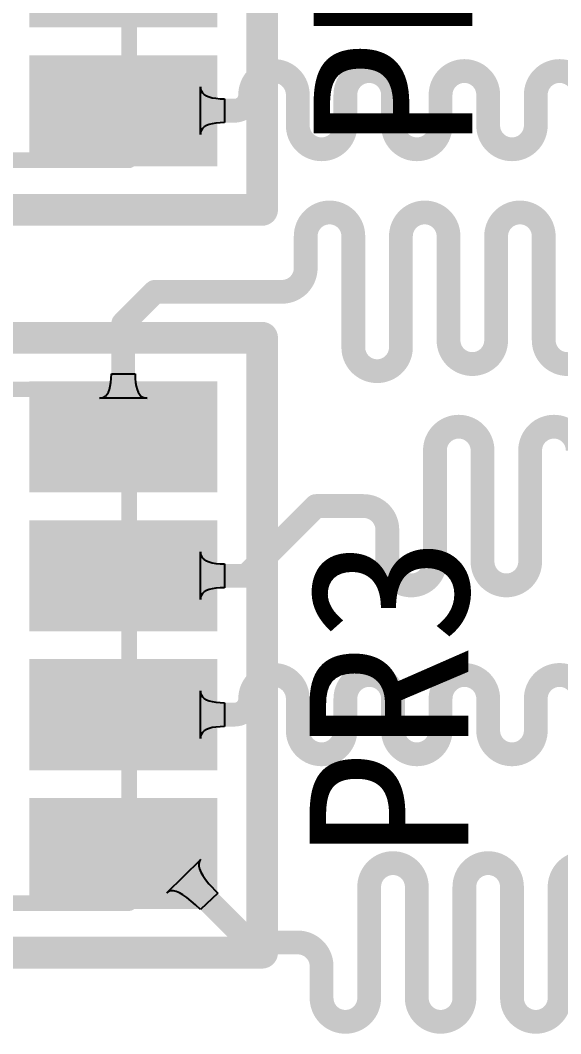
# Model space of a CAD drawing. Header units: millimetres. Extents: x 80 to 220, y 44 to 120.
# Drawn here: x 98.89 to 102.35, y 87.84 to 94.33 of the extents above; entities that cross this region are included whole.
import ezdxf

# ---------------------------------------------------------------- set-up
doc = ezdxf.new("R2010")
doc.units = ezdxf.units.MM
for name, color, linetype in [('Mechanical13', 56, 'Continuous'), ('TopLayer', 1, 'Continuous'), ('TopOverlay', 2, 'Continuous'), ('TopPaste', 8, 'Continuous'), ('TopSolder', 216, 'Continuous')]:
    doc.layers.add(name, color=color, linetype=linetype)

# ---------------------------------------------------------------- blocks, each defined once
blk = doc.blocks.new('PR4_0603_77')
at = {"layer": 'Mechanical13', "const_width": 0.1}
for points in [[(-1.6383, -0.8499), (-1.6383, 0.8501)], [(1.651, 0.8501), (-1.6383, 0.8501)], [(1.651, -0.8499), (1.651, 0.8501)], [(1.651, -0.8499), (-1.6383, -0.8499)]]:
    blk.add_lwpolyline(points, dxfattribs=at)
at = {"layer": 'Mechanical13', "const_width": 0.05}
for points in [[(-1.6633, 0.8501, 1), (-1.6133, 0.8501, 1)], [(-1.6633, 0.8501, 1), (-1.6133, 0.8501, 1)], [(1.626, 0.8501, 1), (1.676, 0.8501, 1)], [(1.626, 0.8501, 1), (1.676, 0.8501, 1)], [(-1.6633, -0.8499, 1), (-1.6133, -0.8499, 1)], [(-1.6633, -0.8499, 1), (-1.6133, -0.8499, 1)], [(1.626, -0.8499, 1), (1.676, -0.8499, 1)], [(1.626, -0.8499, 1), (1.676, -0.8499, 1)]]:
    blk.add_lwpolyline(points, format="xyb", close=True, dxfattribs=at)
at = {"layer": 'TopLayer'}
for points in [[(-1.0795, 0.3128), (-1.0795, 1.3128), (-1.5875, 0.3128), (-1.5875, 1.3128)], [(-0.1905, 0.3128), (-0.1905, 1.3128), (-0.6985, 0.3128), (-0.6985, 1.3128)], [(0.6985, 0.3128), (0.6985, 1.3128), (0.1905, 0.3128), (0.1905, 1.3128)], [(1.5875, 0.3128), (1.5875, 1.3128), (1.0795, 0.3128), (1.0795, 1.3128)], [(-1.0795, -1.3128), (-1.0795, -0.3128), (-1.5875, -1.3128), (-1.5875, -0.3128)], [(-0.1905, -1.3128), (-0.1905, -0.3128), (-0.6985, -1.3128), (-0.6985, -0.3128)], [(0.6985, -1.3128), (0.6985, -0.3128), (0.1905, -1.3128), (0.1905, -0.3128)], [(1.5875, -1.3128), (1.5875, -0.3128), (1.0795, -1.3128), (1.0795, -0.3128)]]:
    blk.add_solid(points, dxfattribs=at)
at = {"layer": 'TopOverlay', "const_width": 0.2032}
for points in [[(-1.9685, -1.7018), (-1.9685, 1.7018)], [(1.9685, 1.7018), (-1.9685, 1.7018)], [(1.9685, -1.7018), (1.9685, 1.7018)], [(1.9685, -1.7018), (-1.9685, -1.7018)]]:
    blk.add_lwpolyline(points, dxfattribs=at)
at = {"layer": 'TopOverlay', "const_width": 0.1016}
for points in [[(-2.0193, 1.7018, 1), (-1.9177, 1.7018, 1)], [(-2.0193, 1.7018, 1), (-1.9177, 1.7018, 1)], [(1.9177, 1.7018, 1), (2.0193, 1.7018, 1)], [(1.9177, 1.7018, 1), (2.0193, 1.7018, 1)], [(-2.0193, -1.7018, 1), (-1.9177, -1.7018, 1)], [(-2.0193, -1.7018, 1), (-1.9177, -1.7018, 1)], [(1.9177, -1.7018, 1), (2.0193, -1.7018, 1)], [(1.9177, -1.7018, 1), (2.0193, -1.7018, 1)]]:
    blk.add_lwpolyline(points, format="xyb", close=True, dxfattribs=at)
at = {"layer": 'TopPaste'}
for points in [[(-1.0795, 0.3128), (-1.0795, 1.3128), (-1.5875, 0.3128), (-1.5875, 1.3128)], [(-0.1905, 0.3128), (-0.1905, 1.3128), (-0.6985, 0.3128), (-0.6985, 1.3128)], [(0.6985, 0.3128), (0.6985, 1.3128), (0.1905, 0.3128), (0.1905, 1.3128)], [(1.5875, 0.3128), (1.5875, 1.3128), (1.0795, 0.3128), (1.0795, 1.3128)], [(-1.0795, -1.3128), (-1.0795, -0.3128), (-1.5875, -1.3128), (-1.5875, -0.3128)], [(-0.1905, -1.3128), (-0.1905, -0.3128), (-0.6985, -1.3128), (-0.6985, -0.3128)], [(0.6985, -1.3128), (0.6985, -0.3128), (0.1905, -1.3128), (0.1905, -0.3128)], [(1.5875, -1.3128), (1.5875, -0.3128), (1.0795, -1.3128), (1.0795, -0.3128)]]:
    blk.add_solid(points, dxfattribs=at)
at = {"layer": 'TopSolder'}
for points in [[(-0.9779, 0.2112), (-0.9779, 1.4144), (-1.6891, 0.2112), (-1.6891, 1.4144)], [(-0.0889, 0.2112), (-0.0889, 1.4144), (-0.8001, 0.2112), (-0.8001, 1.4144)], [(0.8001, 0.2112), (0.8001, 1.4144), (0.0889, 0.2112), (0.0889, 1.4144)], [(1.6891, 0.2112), (1.6891, 1.4144), (0.9779, 0.2112), (0.9779, 1.4144)], [(-0.9779, -1.4144), (-0.9779, -0.2112), (-1.6891, -1.4144), (-1.6891, -0.2112)], [(-0.0889, -1.4144), (-0.0889, -0.2112), (-0.8001, -1.4144), (-0.8001, -0.2112)], [(0.8001, -1.4144), (0.8001, -0.2112), (0.0889, -1.4144), (0.0889, -0.2112)], [(1.6891, -1.4144), (1.6891, -0.2112), (0.9779, -1.4144), (0.9779, -0.2112)]]:
    blk.add_solid(points, dxfattribs=at)
blk = doc.blocks.new('PR4_0603_78')
at = {"layer": 'Mechanical13', "const_width": 0.1}
for points in [[(-1.6383, -0.8499), (-1.6383, 0.8501)], [(1.651, 0.8501), (-1.6383, 0.8501)], [(1.651, -0.8499), (1.651, 0.8501)], [(1.651, -0.8499), (-1.6383, -0.8499)]]:
    blk.add_lwpolyline(points, dxfattribs=at)
at = {"layer": 'Mechanical13', "const_width": 0.05}
for points in [[(-1.6633, 0.8501, 1), (-1.6133, 0.8501, 1)], [(-1.6633, 0.8501, 1), (-1.6133, 0.8501, 1)], [(1.626, 0.8501, 1), (1.676, 0.8501, 1)], [(1.626, 0.8501, 1), (1.676, 0.8501, 1)], [(-1.6633, -0.8499, 1), (-1.6133, -0.8499, 1)], [(-1.6633, -0.8499, 1), (-1.6133, -0.8499, 1)], [(1.626, -0.8499, 1), (1.676, -0.8499, 1)], [(1.626, -0.8499, 1), (1.676, -0.8499, 1)]]:
    blk.add_lwpolyline(points, format="xyb", close=True, dxfattribs=at)
at = {"layer": 'TopLayer'}
for points in [[(-1.0795, 0.3128), (-1.0795, 1.3128), (-1.5875, 0.3128), (-1.5875, 1.3128)], [(-0.1905, 0.3128), (-0.1905, 1.3128), (-0.6985, 0.3128), (-0.6985, 1.3128)], [(0.6985, 0.3128), (0.6985, 1.3128), (0.1905, 0.3128), (0.1905, 1.3128)], [(1.5875, 0.3128), (1.5875, 1.3128), (1.0795, 0.3128), (1.0795, 1.3128)], [(-1.0795, -1.3128), (-1.0795, -0.3128), (-1.5875, -1.3128), (-1.5875, -0.3128)], [(-0.1905, -1.3128), (-0.1905, -0.3128), (-0.6985, -1.3128), (-0.6985, -0.3128)], [(0.6985, -1.3128), (0.6985, -0.3128), (0.1905, -1.3128), (0.1905, -0.3128)], [(1.5875, -1.3128), (1.5875, -0.3128), (1.0795, -1.3128), (1.0795, -0.3128)]]:
    blk.add_solid(points, dxfattribs=at)
at = {"layer": 'TopOverlay', "const_width": 0.2032}
for points in [[(-1.9685, -1.7018), (-1.9685, 1.7018)], [(1.9685, 1.7018), (-1.9685, 1.7018)], [(1.9685, -1.7018), (1.9685, 1.7018)], [(1.9685, -1.7018), (-1.9685, -1.7018)]]:
    blk.add_lwpolyline(points, dxfattribs=at)
at = {"layer": 'TopOverlay', "const_width": 0.1016}
for points in [[(-2.0193, 1.7018, 1), (-1.9177, 1.7018, 1)], [(-2.0193, 1.7018, 1), (-1.9177, 1.7018, 1)], [(1.9177, 1.7018, 1), (2.0193, 1.7018, 1)], [(1.9177, 1.7018, 1), (2.0193, 1.7018, 1)], [(-2.0193, -1.7018, 1), (-1.9177, -1.7018, 1)], [(-2.0193, -1.7018, 1), (-1.9177, -1.7018, 1)], [(1.9177, -1.7018, 1), (2.0193, -1.7018, 1)], [(1.9177, -1.7018, 1), (2.0193, -1.7018, 1)]]:
    blk.add_lwpolyline(points, format="xyb", close=True, dxfattribs=at)
at = {"layer": 'TopPaste'}
for points in [[(-1.0795, 0.3128), (-1.0795, 1.3128), (-1.5875, 0.3128), (-1.5875, 1.3128)], [(-0.1905, 0.3128), (-0.1905, 1.3128), (-0.6985, 0.3128), (-0.6985, 1.3128)], [(0.6985, 0.3128), (0.6985, 1.3128), (0.1905, 0.3128), (0.1905, 1.3128)], [(1.5875, 0.3128), (1.5875, 1.3128), (1.0795, 0.3128), (1.0795, 1.3128)], [(-1.0795, -1.3128), (-1.0795, -0.3128), (-1.5875, -1.3128), (-1.5875, -0.3128)], [(-0.1905, -1.3128), (-0.1905, -0.3128), (-0.6985, -1.3128), (-0.6985, -0.3128)], [(0.6985, -1.3128), (0.6985, -0.3128), (0.1905, -1.3128), (0.1905, -0.3128)], [(1.5875, -1.3128), (1.5875, -0.3128), (1.0795, -1.3128), (1.0795, -0.3128)]]:
    blk.add_solid(points, dxfattribs=at)
at = {"layer": 'TopSolder'}
for points in [[(-0.9779, 0.2112), (-0.9779, 1.4144), (-1.6891, 0.2112), (-1.6891, 1.4144)], [(-0.0889, 0.2112), (-0.0889, 1.4144), (-0.8001, 0.2112), (-0.8001, 1.4144)], [(0.8001, 0.2112), (0.8001, 1.4144), (0.0889, 0.2112), (0.0889, 1.4144)], [(1.6891, 0.2112), (1.6891, 1.4144), (0.9779, 0.2112), (0.9779, 1.4144)], [(-0.9779, -1.4144), (-0.9779, -0.2112), (-1.6891, -1.4144), (-1.6891, -0.2112)], [(-0.0889, -1.4144), (-0.0889, -0.2112), (-0.8001, -1.4144), (-0.8001, -0.2112)], [(0.8001, -1.4144), (0.8001, -0.2112), (0.0889, -1.4144), (0.0889, -0.2112)], [(1.6891, -1.4144), (1.6891, -0.2112), (0.9779, -1.4144), (0.9779, -0.2112)]]:
    blk.add_solid(points, dxfattribs=at)

msp = doc.modelspace()

# ---------------------------------------------------------------- linework, layer by layer
at = {"layer": 'TopLayer'}
for p, q in [((100.0389, 93.5966), (100.0389, 93.9014)), ((100.0389, 93.9014), (100.0404, 93.887)), ((100.0404, 93.887), (100.0451, 93.874)), ((100.0451, 93.874), (100.0529, 93.8626)), ((100.0529, 93.8626), (100.0638, 93.8527)), ((100.0638, 93.8527), (100.0778, 93.8443)), ((100.0778, 93.8443), (100.0949, 93.8374)), ((100.0949, 93.8374), (100.1151, 93.8321)), ((100.1151, 93.8321), (100.1384, 93.8283)), ((100.1384, 93.8283), (100.1648, 93.826)), ((100.1648, 93.826), (100.1943, 93.8252)), ((100.1943, 93.8252), (100.1943, 93.6728)), ((100.0529, 93.6355), (100.0451, 93.6241)), ((100.0638, 93.6454), (100.0529, 93.6355)), ((100.0778, 93.6538), (100.0638, 93.6454)), ((100.0949, 93.6607), (100.0778, 93.6538)), ((100.1151, 93.666), (100.0949, 93.6607)), ((100.1384, 93.6698), (100.1151, 93.666)), ((100.1648, 93.6721), (100.1384, 93.6698)), ((100.1943, 93.6728), (100.1648, 93.6721)), ((100.0404, 93.6111), (100.0389, 93.5966)), ((100.0451, 93.6241), (100.0404, 93.6111)), ((99.4619, 91.9847), (99.4657, 92.008)), ((99.4657, 92.008), (99.468, 92.0344)), ((99.468, 92.0344), (99.4688, 92.064)), ((99.4688, 92.064), (99.6212, 92.064)), ((99.6212, 92.064), (99.622, 92.0344)), ((99.622, 92.0344), (99.6242, 92.008)), ((99.6242, 92.008), (99.6281, 91.9847)), ((99.4414, 91.9334), (99.4497, 91.9474)), ((99.4497, 91.9474), (99.4566, 91.9645)), ((99.4566, 91.9645), (99.4619, 91.9847)), ((99.6281, 91.9847), (99.6334, 91.9645)), ((99.6334, 91.9645), (99.6402, 91.9474)), ((99.6402, 91.9474), (99.6486, 91.9334)), ((99.3926, 91.9085), (99.4071, 91.9101)), ((99.6974, 91.9085), (99.3926, 91.9085)), ((99.4071, 91.9101), (99.42, 91.9147)), ((99.42, 91.9147), (99.4315, 91.9225)), ((99.4315, 91.9225), (99.4414, 91.9334)), ((99.6486, 91.9334), (99.6585, 91.9225)), ((99.6585, 91.9225), (99.67, 91.9147)), ((99.67, 91.9147), (99.6829, 91.9101)), ((99.6829, 91.9101), (99.6974, 91.9085)), ((100.0389, 90.6192), (100.0389, 90.924)), ((100.0389, 90.924), (100.0404, 90.9095)), ((100.0404, 90.9095), (100.0451, 90.8966)), ((100.0451, 90.8966), (100.0529, 90.8851)), ((100.0529, 90.8851), (100.0638, 90.8752)), ((100.0638, 90.8752), (100.0778, 90.8669)), ((100.0778, 90.8669), (100.0949, 90.86)), ((100.0949, 90.86), (100.1151, 90.8547)), ((100.1151, 90.8547), (100.1384, 90.8508)), ((100.1384, 90.8508), (100.1648, 90.8486)), ((100.1648, 90.8486), (100.1943, 90.8478)), ((100.1943, 90.8478), (100.1943, 90.6954)), ((100.0451, 90.6466), (100.0404, 90.6337)), ((100.0529, 90.6581), (100.0451, 90.6466)), ((100.0638, 90.668), (100.0529, 90.6581)), ((100.0778, 90.6764), (100.0638, 90.668)), ((100.0949, 90.6832), (100.0778, 90.6764)), ((100.1151, 90.6885), (100.0949, 90.6832)), ((100.1384, 90.6924), (100.1151, 90.6885)), ((100.1648, 90.6946), (100.1384, 90.6924)), ((100.1943, 90.6954), (100.1648, 90.6946)), ((100.0404, 90.6337), (100.0389, 90.6192)), ((100.0389, 89.7302), (100.0389, 90.035)), ((100.0389, 90.035), (100.0404, 90.0205)), ((100.0404, 90.0205), (100.0451, 90.0076)), ((100.0451, 90.0076), (100.0529, 89.9961)), ((100.0529, 89.9961), (100.0638, 89.9862)), ((100.0638, 89.9862), (100.0778, 89.9779)), ((100.0778, 89.9779), (100.0949, 89.971)), ((100.0949, 89.971), (100.1151, 89.9657)), ((100.1151, 89.9657), (100.1384, 89.9618)), ((100.1384, 89.9618), (100.1648, 89.9596)), ((100.1648, 89.9596), (100.1943, 89.9588)), ((100.1943, 89.9588), (100.1943, 89.8064)), ((100.1151, 89.7995), (100.0949, 89.7942)), ((100.1384, 89.8034), (100.1151, 89.7995)), ((100.1648, 89.8056), (100.1384, 89.8034)), ((100.1943, 89.8064), (100.1648, 89.8056)), ((100.0404, 89.7447), (100.0389, 89.7302)), ((100.0451, 89.7576), (100.0404, 89.7447)), ((100.0529, 89.7691), (100.0451, 89.7576)), ((100.0638, 89.779), (100.0529, 89.7691)), ((100.0778, 89.7874), (100.0638, 89.779)), ((100.0949, 89.7942), (100.0778, 89.7874)), ((99.8236, 88.7426), (100.0419, 88.9554)), ((100.0419, 88.9554), (100.0332, 88.9436)), ((100.0288, 88.9297), (100.0287, 88.9136)), ((100.0287, 88.9136), (100.033, 88.8954)), ((100.0332, 88.9436), (100.0288, 88.9297)), ((100.033, 88.8954), (100.0416, 88.8749)), ((100.0416, 88.8749), (100.0545, 88.8523)), ((100.0545, 88.8523), (100.0718, 88.8274)), ((100.0718, 88.8274), (100.0934, 88.8004)), ((100.0934, 88.8004), (100.1497, 88.7398)), ((99.8356, 88.7511), (99.8236, 88.7426)), ((99.8497, 88.7554), (99.8356, 88.7511)), ((99.8659, 88.7553), (99.8497, 88.7554)), ((99.8843, 88.7509), (99.8659, 88.7553)), ((99.9048, 88.7423), (99.8843, 88.7509)), ((99.9274, 88.7294), (99.9048, 88.7423)), ((99.9521, 88.7122), (99.9274, 88.7294)), ((100.008, 88.6649), (99.9521, 88.7122)), ((100.1497, 88.7398), (100.0391, 88.6349)), ((100.0391, 88.6349), (100.008, 88.6649))]:
    msp.add_line(p, q, dxfattribs=at)
at = {"layer": 'TopLayer', "const_width": 0.1524}
for points in [[(100.3578, 93.8506, -0.414214), (100.5102, 94.003)], [(100.5102, 94.003, -0.414214), (100.6626, 93.8506)], [(100.9674, 93.8506, -0.414214), (101.1198, 94.003)], [(101.1198, 94.003, -0.414214), (101.2722, 93.8506)], [(101.577, 93.8506, -0.414214), (101.7294, 94.003)], [(101.7294, 94.003, -0.414214), (101.8818, 93.8506)], [(102.1866, 93.8506, -0.414214), (102.339, 94.003)], [(102.339, 94.003, -0.414214), (102.4914, 93.8506)], [(100.3578, 93.8506, -0.414214), (100.2562, 93.749)], [(100.815, 93.5021, -0.414214), (100.6626, 93.6545)], [(100.9674, 93.6545, -0.414214), (100.815, 93.5021)], [(101.4246, 93.5021, -0.414214), (101.2722, 93.6545)], [(101.577, 93.6545, -0.414214), (101.4246, 93.5021)], [(102.0342, 93.5021, -0.414214), (101.8818, 93.6545)], [(102.1866, 93.6545, -0.414214), (102.0342, 93.5021)], [(100.7134, 92.9452, -0.414214), (100.8658, 93.0976)], [(100.8658, 93.0976, -0.414214), (101.0182, 92.9452)], [(101.323, 92.9452, -0.414214), (101.4754, 93.0976)], [(101.4754, 93.0976, -0.414214), (101.6278, 92.9452)], [(101.9326, 92.9452, -0.414214), (102.085, 93.0976)], [(102.085, 93.0976, -0.414214), (102.2374, 92.9452)], [(100.7134, 92.742, -0.414214), (100.561, 92.5896)], [(101.7802, 92.127, -0.414214), (101.6278, 92.2794)], [(101.9326, 92.2794, -0.414214), (101.7802, 92.127)], [(102.3898, 92.127, -0.414214), (102.2374, 92.2794)], [(102.5422, 92.2794, -0.414214), (102.3898, 92.127)], [(101.1706, 92.0816, -0.414214), (101.0182, 92.234)], [(101.323, 92.234, -0.414214), (101.1706, 92.0816)], [(101.5408, 91.5736, -0.414214), (101.6932, 91.726)], [(101.6932, 91.726, -0.414214), (101.8456, 91.5736)], [(102.1504, 91.5736, -0.414214), (102.3028, 91.726)], [(102.3028, 91.726, -0.414214), (102.4552, 91.5736)], [(101.0836, 91.218, -0.414214), (101.236, 91.0656)], [(101.3884, 90.71, -0.414214), (101.236, 90.8624)], [(101.5408, 90.8624, -0.414214), (101.3884, 90.71)], [(101.998, 90.71, -0.414214), (101.8456, 90.8624)], [(102.1504, 90.8624, -0.414214), (101.998, 90.71)], [(100.3578, 89.9842, -0.414214), (100.5102, 90.1366)], [(100.5102, 90.1366, -0.414214), (100.6626, 89.9842)], [(100.9674, 89.9842, -0.414214), (101.1198, 90.1366)], [(101.1198, 90.1366, -0.414214), (101.2722, 89.9842)], [(101.577, 89.9842, -0.414214), (101.7294, 90.1366)], [(101.7294, 90.1366, -0.414214), (101.8818, 89.9842)], [(102.1866, 89.9842, -0.414214), (102.339, 90.1366)], [(102.339, 90.1366, -0.414214), (102.4914, 89.9842)], [(100.3578, 89.9842, -0.414214), (100.2562, 89.8826)], [(100.815, 89.6286, -0.414214), (100.6626, 89.781)], [(100.9674, 89.781, -0.414214), (100.815, 89.6286)], [(101.4246, 89.6286, -0.414214), (101.2722, 89.781)], [(101.577, 89.781, -0.414214), (101.4246, 89.6286)], [(102.0342, 89.6286, -0.414214), (101.8818, 89.781)], [(102.1866, 89.781, -0.414214), (102.0342, 89.6286)], [(101.1198, 88.7796, -0.414214), (101.2722, 88.932)], [(101.2722, 88.932, -0.414214), (101.4246, 88.7796)], [(101.7294, 88.7796, -0.414214), (101.8818, 88.932)], [(101.8818, 88.932, -0.414214), (102.0342, 88.7796)], [(102.339, 88.7796, -0.414214), (102.4914, 88.932)], [(100.6626, 88.424, -0.414214), (100.815, 88.2716)], [(100.9674, 87.916, -0.414214), (100.815, 88.0684)], [(101.1198, 88.0684, -0.414214), (100.9674, 87.916)], [(101.577, 87.916, -0.414214), (101.4246, 88.0684)], [(101.7294, 88.0684, -0.414214), (101.577, 87.916)], [(102.1866, 87.916, -0.414214), (102.0342, 88.0684)], [(102.339, 88.0684, -0.414214), (102.1866, 87.916)]]:
    msp.add_lwpolyline(points, format="xyb", dxfattribs=at)
at = {"layer": 'TopLayer', "const_width": 0.0762}
for points in [[(100.4721, 94.003, 1), (100.5483, 94.003, 1)], [(100.4721, 94.003, 1), (100.5483, 94.003, 1)], [(101.0817, 94.003, 1), (101.1579, 94.003, 1)], [(101.0817, 94.003, 1), (101.1579, 94.003, 1)], [(101.6913, 94.003, 1), (101.7675, 94.003, 1)], [(101.6913, 94.003, 1), (101.7675, 94.003, 1)], [(102.3009, 94.003, 1), (102.3771, 94.003, 1)], [(102.3009, 94.003, 1), (102.3771, 94.003, 1)], [(100.3197, 93.8506, 1), (100.3959, 93.8506, 1)], [(100.3197, 93.8506, 1), (100.3959, 93.8506, 1)], [(100.6245, 93.8506, 1), (100.7007, 93.8506, 1)], [(100.6245, 93.8506, 1), (100.7007, 93.8506, 1)], [(100.9293, 93.8506, 1), (101.0055, 93.8506, 1)], [(100.9293, 93.8506, 1), (101.0055, 93.8506, 1)], [(101.2341, 93.8506, 1), (101.3103, 93.8506, 1)], [(101.2341, 93.8506, 1), (101.3103, 93.8506, 1)], [(101.5389, 93.8506, 1), (101.6151, 93.8506, 1)], [(101.5389, 93.8506, 1), (101.6151, 93.8506, 1)], [(101.8437, 93.8506, 1), (101.9199, 93.8506, 1)], [(101.8437, 93.8506, 1), (101.9199, 93.8506, 1)], [(102.1485, 93.8506, 1), (102.2247, 93.8506, 1)], [(102.1485, 93.8506, 1), (102.2247, 93.8506, 1)], [(99.5069, 93.749, 1), (99.5831, 93.749, 1)], [(100.1673, 93.749, 1), (100.2435, 93.749, 1)], [(100.1673, 93.749, 1), (100.2435, 93.749, 1)], [(100.2181, 93.749, 1), (100.2943, 93.749, 1)], [(100.2181, 93.749, 1), (100.2943, 93.749, 1)], [(100.6245, 93.749, 1), (100.7007, 93.749, 1)], [(100.6245, 93.749, 1), (100.7007, 93.749, 1)], [(100.9293, 93.749, 1), (101.0055, 93.749, 1)], [(100.9293, 93.749, 1), (101.0055, 93.749, 1)], [(101.2341, 93.749, 1), (101.3103, 93.749, 1)], [(101.2341, 93.749, 1), (101.3103, 93.749, 1)], [(101.5389, 93.749, 1), (101.6151, 93.749, 1)], [(101.5389, 93.749, 1), (101.6151, 93.749, 1)], [(101.8437, 93.749, 1), (101.9199, 93.749, 1)], [(101.8437, 93.749, 1), (101.9199, 93.749, 1)], [(102.1485, 93.749, 1), (102.2247, 93.749, 1)], [(102.1485, 93.749, 1), (102.2247, 93.749, 1)], [(100.6245, 93.6545, 1), (100.7007, 93.6545, 1)], [(100.6245, 93.6545, 1), (100.7007, 93.6545, 1)], [(100.9293, 93.6545, 1), (101.0055, 93.6545, 1)], [(100.9293, 93.6545, 1), (101.0055, 93.6545, 1)], [(101.2341, 93.6545, 1), (101.3103, 93.6545, 1)], [(101.2341, 93.6545, 1), (101.3103, 93.6545, 1)], [(101.5389, 93.6545, 1), (101.6151, 93.6545, 1)], [(101.5389, 93.6545, 1), (101.6151, 93.6545, 1)], [(101.8437, 93.6545, 1), (101.9199, 93.6545, 1)], [(101.8437, 93.6545, 1), (101.9199, 93.6545, 1)], [(102.1485, 93.6545, 1), (102.2247, 93.6545, 1)], [(102.1485, 93.6545, 1), (102.2247, 93.6545, 1)], [(100.7769, 93.5021, 1), (100.8531, 93.5021, 1)], [(100.7769, 93.5021, 1), (100.8531, 93.5021, 1)], [(101.3865, 93.5021, 1), (101.4627, 93.5021, 1)], [(101.3865, 93.5021, 1), (101.4627, 93.5021, 1)], [(101.9961, 93.5021, 1), (102.0723, 93.5021, 1)], [(101.9961, 93.5021, 1), (102.0723, 93.5021, 1)], [(100.8277, 93.0976, 1), (100.9039, 93.0976, 1)], [(100.8277, 93.0976, 1), (100.9039, 93.0976, 1)], [(101.4373, 93.0976, 1), (101.5135, 93.0976, 1)], [(101.4373, 93.0976, 1), (101.5135, 93.0976, 1)], [(102.0469, 93.0976, 1), (102.1231, 93.0976, 1)], [(102.0469, 93.0976, 1), (102.1231, 93.0976, 1)], [(100.6753, 92.9452, 1), (100.7515, 92.9452, 1)], [(100.6753, 92.9452, 1), (100.7515, 92.9452, 1)], [(100.9801, 92.9452, 1), (101.0563, 92.9452, 1)], [(100.9801, 92.9452, 1), (101.0563, 92.9452, 1)], [(101.2849, 92.9452, 1), (101.3611, 92.9452, 1)], [(101.2849, 92.9452, 1), (101.3611, 92.9452, 1)], [(101.5897, 92.9452, 1), (101.6659, 92.9452, 1)], [(101.5897, 92.9452, 1), (101.6659, 92.9452, 1)], [(101.8945, 92.9452, 1), (101.9707, 92.9452, 1)], [(101.8945, 92.9452, 1), (101.9707, 92.9452, 1)], [(102.1993, 92.9452, 1), (102.2755, 92.9452, 1)], [(102.1993, 92.9452, 1), (102.2755, 92.9452, 1)], [(100.6753, 92.742, 1), (100.7515, 92.742, 1)], [(100.6753, 92.742, 1), (100.7515, 92.742, 1)], [(99.7101, 92.5896, 1), (99.7863, 92.5896, 1)], [(99.7101, 92.5896, 1), (99.7863, 92.5896, 1)], [(100.5229, 92.5896, 1), (100.5991, 92.5896, 1)], [(100.5229, 92.5896, 1), (100.5991, 92.5896, 1)], [(100.9801, 92.5896, 1), (101.0563, 92.5896, 1)], [(100.9801, 92.5896, 1), (101.0563, 92.5896, 1)], [(101.2849, 92.5896, 1), (101.3611, 92.5896, 1)], [(101.2849, 92.5896, 1), (101.3611, 92.5896, 1)], [(101.5897, 92.5896, 1), (101.6659, 92.5896, 1)], [(101.5897, 92.5896, 1), (101.6659, 92.5896, 1)], [(101.8945, 92.5896, 1), (101.9707, 92.5896, 1)], [(101.8945, 92.5896, 1), (101.9707, 92.5896, 1)], [(102.1993, 92.5896, 1), (102.2755, 92.5896, 1)], [(102.1993, 92.5896, 1), (102.2755, 92.5896, 1)], [(99.5069, 92.3864, 1), (99.5831, 92.3864, 1)], [(99.5069, 92.3864, 1), (99.5831, 92.3864, 1)], [(101.5897, 92.2794, 1), (101.6659, 92.2794, 1)], [(101.5897, 92.2794, 1), (101.6659, 92.2794, 1)], [(101.8945, 92.2794, 1), (101.9707, 92.2794, 1)], [(101.8945, 92.2794, 1), (101.9707, 92.2794, 1)], [(102.1993, 92.2794, 1), (102.2755, 92.2794, 1)], [(102.1993, 92.2794, 1), (102.2755, 92.2794, 1)], [(100.9801, 92.234, 1), (101.0563, 92.234, 1)], [(100.9801, 92.234, 1), (101.0563, 92.234, 1)], [(101.2849, 92.234, 1), (101.3611, 92.234, 1)], [(101.2849, 92.234, 1), (101.3611, 92.234, 1)], [(101.7421, 92.127, 1), (101.8183, 92.127, 1)], [(101.7421, 92.127, 1), (101.8183, 92.127, 1)], [(102.3517, 92.127, 1), (102.4279, 92.127, 1)], [(102.3517, 92.127, 1), (102.4279, 92.127, 1)], [(101.1325, 92.0816, 1), (101.2087, 92.0816, 1)], [(101.1325, 92.0816, 1), (101.2087, 92.0816, 1)], [(101.6551, 91.726, 1), (101.7313, 91.726, 1)], [(101.6551, 91.726, 1), (101.7313, 91.726, 1)], [(102.2647, 91.726, 1), (102.3409, 91.726, 1)], [(102.2647, 91.726, 1), (102.3409, 91.726, 1)], [(99.5069, 91.6606, 1), (99.5831, 91.6606, 1)], [(101.5027, 91.5736, 1), (101.5789, 91.5736, 1)], [(101.5027, 91.5736, 1), (101.5789, 91.5736, 1)], [(101.8075, 91.5736, 1), (101.8837, 91.5736, 1)], [(101.8075, 91.5736, 1), (101.8837, 91.5736, 1)], [(102.1123, 91.5736, 1), (102.1885, 91.5736, 1)], [(102.1123, 91.5736, 1), (102.1885, 91.5736, 1)], [(100.7407, 91.218, 1), (100.8169, 91.218, 1)], [(100.7407, 91.218, 1), (100.8169, 91.218, 1)], [(100.8931, 91.218, 1), (100.9693, 91.218, 1)], [(100.8931, 91.218, 1), (100.9693, 91.218, 1)], [(101.0455, 91.218, 1), (101.1217, 91.218, 1)], [(101.0455, 91.218, 1), (101.1217, 91.218, 1)], [(101.5027, 91.218, 1), (101.5789, 91.218, 1)], [(101.5027, 91.218, 1), (101.5789, 91.218, 1)], [(101.8075, 91.218, 1), (101.8837, 91.218, 1)], [(101.8075, 91.218, 1), (101.8837, 91.218, 1)], [(102.1123, 91.218, 1), (102.1885, 91.218, 1)], [(102.1123, 91.218, 1), (102.1885, 91.218, 1)], [(101.1979, 91.0656, 1), (101.2741, 91.0656, 1)], [(101.1979, 91.0656, 1), (101.2741, 91.0656, 1)], [(101.1979, 90.8624, 1), (101.2741, 90.8624, 1)], [(101.1979, 90.8624, 1), (101.2741, 90.8624, 1)], [(101.5027, 90.8624, 1), (101.5789, 90.8624, 1)], [(101.5027, 90.8624, 1), (101.5789, 90.8624, 1)], [(101.8075, 90.8624, 1), (101.8837, 90.8624, 1)], [(101.8075, 90.8624, 1), (101.8837, 90.8624, 1)], [(102.1123, 90.8624, 1), (102.1885, 90.8624, 1)], [(102.1123, 90.8624, 1), (102.1885, 90.8624, 1)], [(99.5069, 90.7716, 1), (99.5831, 90.7716, 1)], [(100.2943, 90.7716, 1), (100.3705, 90.7716, 1)], [(100.2943, 90.7716, 1), (100.3705, 90.7716, 1)], [(101.3503, 90.71, 1), (101.4265, 90.71, 1)], [(101.3503, 90.71, 1), (101.4265, 90.71, 1)], [(101.9599, 90.71, 1), (102.0361, 90.71, 1)], [(101.9599, 90.71, 1), (102.0361, 90.71, 1)], [(100.4721, 90.1366, 1), (100.5483, 90.1366, 1)], [(100.4721, 90.1366, 1), (100.5483, 90.1366, 1)], [(101.0817, 90.1366, 1), (101.1579, 90.1366, 1)], [(101.0817, 90.1366, 1), (101.1579, 90.1366, 1)], [(101.6913, 90.1366, 1), (101.7675, 90.1366, 1)], [(101.6913, 90.1366, 1), (101.7675, 90.1366, 1)], [(102.3009, 90.1366, 1), (102.3771, 90.1366, 1)], [(102.3009, 90.1366, 1), (102.3771, 90.1366, 1)], [(100.3197, 89.9842, 1), (100.3959, 89.9842, 1)], [(100.3197, 89.9842, 1), (100.3959, 89.9842, 1)], [(100.6245, 89.9842, 1), (100.7007, 89.9842, 1)], [(100.6245, 89.9842, 1), (100.7007, 89.9842, 1)], [(100.9293, 89.9842, 1), (101.0055, 89.9842, 1)], [(100.9293, 89.9842, 1), (101.0055, 89.9842, 1)], [(101.2341, 89.9842, 1), (101.3103, 89.9842, 1)], [(101.2341, 89.9842, 1), (101.3103, 89.9842, 1)], [(101.5389, 89.9842, 1), (101.6151, 89.9842, 1)], [(101.5389, 89.9842, 1), (101.6151, 89.9842, 1)], [(101.8437, 89.9842, 1), (101.9199, 89.9842, 1)], [(101.8437, 89.9842, 1), (101.9199, 89.9842, 1)], [(102.1485, 89.9842, 1), (102.2247, 89.9842, 1)], [(102.1485, 89.9842, 1), (102.2247, 89.9842, 1)], [(99.5069, 89.8826, 1), (99.5831, 89.8826, 1)], [(100.1673, 89.8826, 1), (100.2435, 89.8826, 1)], [(100.1673, 89.8826, 1), (100.2435, 89.8826, 1)], [(100.2181, 89.8826, 1), (100.2943, 89.8826, 1)], [(100.2181, 89.8826, 1), (100.2943, 89.8826, 1)], [(100.6245, 89.8826, 1), (100.7007, 89.8826, 1)], [(100.6245, 89.8826, 1), (100.7007, 89.8826, 1)], [(100.9293, 89.8826, 1), (101.0055, 89.8826, 1)], [(100.9293, 89.8826, 1), (101.0055, 89.8826, 1)], [(101.2341, 89.8826, 1), (101.3103, 89.8826, 1)], [(101.2341, 89.8826, 1), (101.3103, 89.8826, 1)], [(101.5389, 89.8826, 1), (101.6151, 89.8826, 1)], [(101.5389, 89.8826, 1), (101.6151, 89.8826, 1)], [(101.8437, 89.8826, 1), (101.9199, 89.8826, 1)], [(101.8437, 89.8826, 1), (101.9199, 89.8826, 1)], [(102.1485, 89.8826, 1), (102.2247, 89.8826, 1)], [(102.1485, 89.8826, 1), (102.2247, 89.8826, 1)], [(100.6245, 89.781, 1), (100.7007, 89.781, 1)], [(100.6245, 89.781, 1), (100.7007, 89.781, 1)], [(100.9293, 89.781, 1), (101.0055, 89.781, 1)], [(100.9293, 89.781, 1), (101.0055, 89.781, 1)], [(101.2341, 89.781, 1), (101.3103, 89.781, 1)], [(101.2341, 89.781, 1), (101.3103, 89.781, 1)], [(101.5389, 89.781, 1), (101.6151, 89.781, 1)], [(101.5389, 89.781, 1), (101.6151, 89.781, 1)], [(101.8437, 89.781, 1), (101.9199, 89.781, 1)], [(101.8437, 89.781, 1), (101.9199, 89.781, 1)], [(102.1485, 89.781, 1), (102.2247, 89.781, 1)], [(102.1485, 89.781, 1), (102.2247, 89.781, 1)], [(100.7769, 89.6286, 1), (100.8531, 89.6286, 1)], [(100.7769, 89.6286, 1), (100.8531, 89.6286, 1)], [(101.3865, 89.6286, 1), (101.4627, 89.6286, 1)], [(101.3865, 89.6286, 1), (101.4627, 89.6286, 1)], [(101.9961, 89.6286, 1), (102.0723, 89.6286, 1)], [(101.9961, 89.6286, 1), (102.0723, 89.6286, 1)], [(99.5069, 88.9828, 1), (99.5831, 88.9828, 1)], [(99.7609, 88.9828, 1), (99.8371, 88.9828, 1)], [(99.7609, 88.9828, 1), (99.8371, 88.9828, 1)], [(101.2341, 88.932, 1), (101.3103, 88.932, 1)], [(101.2341, 88.932, 1), (101.3103, 88.932, 1)], [(101.8437, 88.932, 1), (101.9199, 88.932, 1)], [(101.8437, 88.932, 1), (101.9199, 88.932, 1)], [(101.0817, 88.7796, 1), (101.1579, 88.7796, 1)], [(101.0817, 88.7796, 1), (101.1579, 88.7796, 1)], [(101.3865, 88.7796, 1), (101.4627, 88.7796, 1)], [(101.3865, 88.7796, 1), (101.4627, 88.7796, 1)], [(101.6913, 88.7796, 1), (101.7675, 88.7796, 1)], [(101.6913, 88.7796, 1), (101.7675, 88.7796, 1)], [(101.9961, 88.7796, 1), (102.0723, 88.7796, 1)], [(101.9961, 88.7796, 1), (102.0723, 88.7796, 1)], [(102.3009, 88.7796, 1), (102.3771, 88.7796, 1)], [(102.3009, 88.7796, 1), (102.3771, 88.7796, 1)], [(100.3197, 88.424, 1), (100.3959, 88.424, 1)], [(100.3197, 88.424, 1), (100.3959, 88.424, 1)], [(100.4721, 88.424, 1), (100.5483, 88.424, 1)], [(100.4721, 88.424, 1), (100.5483, 88.424, 1)], [(100.6245, 88.424, 1), (100.7007, 88.424, 1)], [(100.6245, 88.424, 1), (100.7007, 88.424, 1)], [(101.0817, 88.424, 1), (101.1579, 88.424, 1)], [(101.0817, 88.424, 1), (101.1579, 88.424, 1)], [(101.3865, 88.424, 1), (101.4627, 88.424, 1)], [(101.3865, 88.424, 1), (101.4627, 88.424, 1)], [(101.6913, 88.424, 1), (101.7675, 88.424, 1)], [(101.6913, 88.424, 1), (101.7675, 88.424, 1)], [(101.9961, 88.424, 1), (102.0723, 88.424, 1)], [(101.9961, 88.424, 1), (102.0723, 88.424, 1)], [(102.3009, 88.424, 1), (102.3771, 88.424, 1)], [(102.3009, 88.424, 1), (102.3771, 88.424, 1)], [(100.7769, 88.2716, 1), (100.8531, 88.2716, 1)], [(100.7769, 88.2716, 1), (100.8531, 88.2716, 1)], [(100.7769, 88.0684, 1), (100.8531, 88.0684, 1)], [(100.7769, 88.0684, 1), (100.8531, 88.0684, 1)], [(101.0817, 88.0684, 1), (101.1579, 88.0684, 1)], [(101.0817, 88.0684, 1), (101.1579, 88.0684, 1)], [(101.3865, 88.0684, 1), (101.4627, 88.0684, 1)], [(101.3865, 88.0684, 1), (101.4627, 88.0684, 1)], [(101.6913, 88.0684, 1), (101.7675, 88.0684, 1)], [(101.6913, 88.0684, 1), (101.7675, 88.0684, 1)], [(101.9961, 88.0684, 1), (102.0723, 88.0684, 1)], [(101.9961, 88.0684, 1), (102.0723, 88.0684, 1)], [(102.3009, 88.0684, 1), (102.3771, 88.0684, 1)], [(102.3009, 88.0684, 1), (102.3771, 88.0684, 1)], [(100.9293, 87.916, 1), (101.0055, 87.916, 1)], [(100.9293, 87.916, 1), (101.0055, 87.916, 1)], [(101.5389, 87.916, 1), (101.6151, 87.916, 1)], [(101.5389, 87.916, 1), (101.6151, 87.916, 1)], [(102.1485, 87.916, 1), (102.2247, 87.916, 1)], [(102.1485, 87.916, 1), (102.2247, 87.916, 1)]]:
    msp.add_lwpolyline(points, format="xyb", close=True, dxfattribs=at)
at = {"layer": 'TopLayer', "const_width": 0.1524}
for points in [[(100.6626, 93.749), (100.6626, 93.8506)], [(100.9674, 93.749), (100.9674, 93.8506)], [(101.2722, 93.749), (101.2722, 93.8506)], [(101.577, 93.749), (101.577, 93.8506)], [(101.8818, 93.749), (101.8818, 93.8506)], [(102.1866, 93.749), (102.1866, 93.8506)], [(99.545, 93.749), (100.2054, 93.749)], [(100.2054, 93.749), (100.2562, 93.749)], [(100.6626, 93.6545), (100.6626, 93.749)], [(100.9674, 93.6545), (100.9674, 93.749)], [(101.2722, 93.6545), (101.2722, 93.749)], [(101.577, 93.6545), (101.577, 93.749)], [(101.8818, 93.6545), (101.8818, 93.749)], [(102.1866, 93.6545), (102.1866, 93.749)], [(100.7134, 92.742), (100.7134, 92.9452)], [(101.0182, 92.5896), (101.0182, 92.9452)], [(101.323, 92.5896), (101.323, 92.9452)], [(101.6278, 92.5896), (101.6278, 92.9452)], [(101.9326, 92.5896), (101.9326, 92.9452)], [(102.2374, 92.5896), (102.2374, 92.9452)], [(99.545, 92.3864), (99.7482, 92.5896)], [(99.7482, 92.5896), (100.561, 92.5896)], [(101.0182, 92.234), (101.0182, 92.5896)], [(101.323, 92.234), (101.323, 92.5896)], [(101.6278, 92.2794), (101.6278, 92.5896)], [(101.9326, 92.2794), (101.9326, 92.5896)], [(102.2374, 92.2794), (102.2374, 92.5896)], [(99.545, 91.6606), (99.545, 92.3864)], [(101.5408, 91.218), (101.5408, 91.5736)], [(101.8456, 91.218), (101.8456, 91.5736)], [(102.1504, 91.218), (102.1504, 91.5736)], [(100.3324, 90.7716), (100.7788, 91.218)], [(100.7788, 91.218), (100.9312, 91.218)], [(100.9312, 91.218), (101.0836, 91.218)], [(101.5408, 90.8624), (101.5408, 91.218)], [(101.8456, 90.8624), (101.8456, 91.218)], [(102.1504, 90.8624), (102.1504, 91.218)], [(101.236, 90.8624), (101.236, 91.0656)], [(99.545, 90.7716), (100.3324, 90.7716)], [(100.6626, 89.8826), (100.6626, 89.9842)], [(100.9674, 89.8826), (100.9674, 89.9842)], [(101.2722, 89.8826), (101.2722, 89.9842)], [(101.577, 89.8826), (101.577, 89.9842)], [(101.8818, 89.8826), (101.8818, 89.9842)], [(102.1866, 89.8826), (102.1866, 89.9842)], [(99.545, 89.8826), (100.2054, 89.8826)], [(100.2054, 89.8826), (100.2562, 89.8826)], [(100.6626, 89.781), (100.6626, 89.8826)], [(100.9674, 89.781), (100.9674, 89.8826)], [(101.2722, 89.781), (101.2722, 89.8826)], [(101.577, 89.781), (101.577, 89.8826)], [(101.8818, 89.781), (101.8818, 89.8826)], [(102.1866, 89.781), (102.1866, 89.8826)], [(99.545, 88.9828), (99.799, 88.9828)], [(99.799, 88.9828), (100.3578, 88.424)], [(101.1198, 88.424), (101.1198, 88.7796)], [(101.4246, 88.424), (101.4246, 88.7796)], [(101.7294, 88.424), (101.7294, 88.7796)], [(102.0342, 88.424), (102.0342, 88.7796)], [(102.339, 88.424), (102.339, 88.7796)], [(100.3578, 88.424), (100.5102, 88.424)], [(100.5102, 88.424), (100.6626, 88.424)], [(101.1198, 88.0684), (101.1198, 88.424)], [(101.4246, 88.0684), (101.4246, 88.424)], [(101.7294, 88.0684), (101.7294, 88.424)], [(102.0342, 88.0684), (102.0342, 88.424)], [(102.339, 88.0684), (102.339, 88.424)], [(100.815, 88.0684), (100.815, 88.2716)]]:
    msp.add_lwpolyline(points, dxfattribs=at)

# ---------------------------------------------------------------- block references
at = {"rotation": 270}
for name, p in [('PR4_0603_78', (98.7322, 95.0825)), ('PR4_0603_77', (98.7322, 90.3271))]:
    msp.add_blockref(name, p, dxfattribs=at)

# ---------------------------------------------------------------- texts
at = {"layer": 'TopOverlay'}
for s, p in [('PR2', (101.7802, 93.504)), ('PR3', (101.7548, 88.9574))]:
    msp.add_text(s, height=1.016, rotation=90, dxfattribs=at).set_placement(p)

doc.saveas('drawing.dxf')
